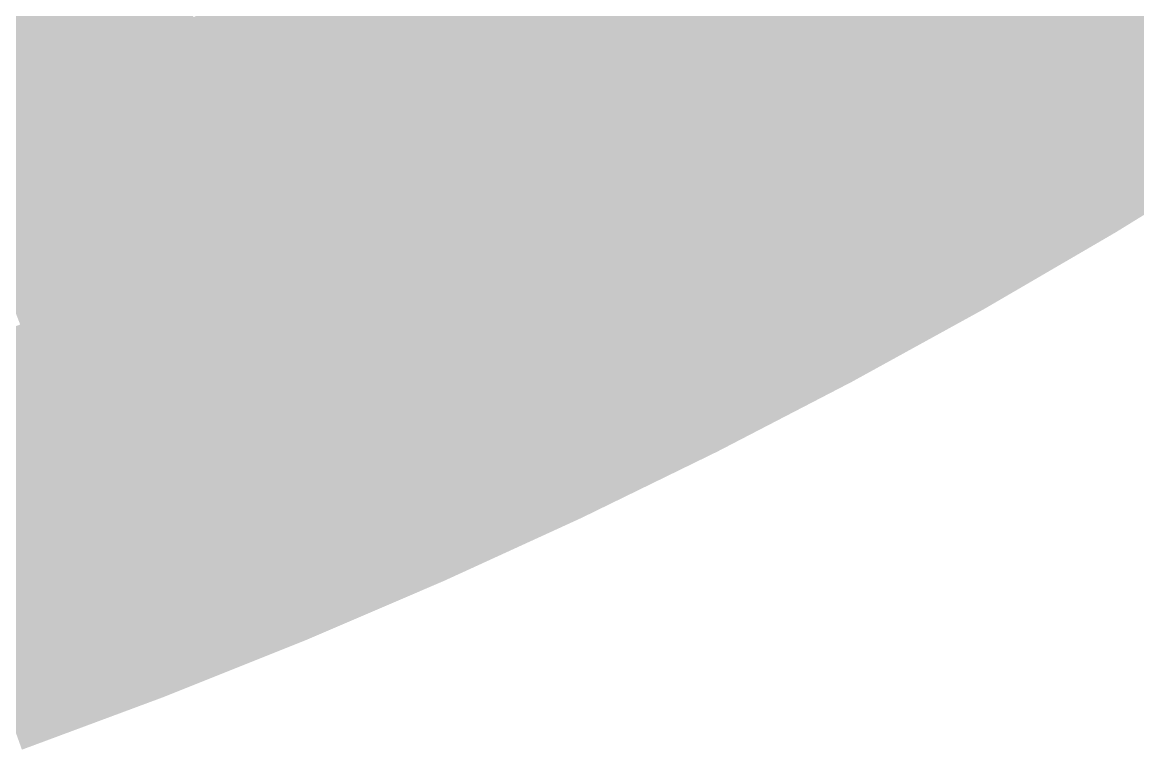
# Model space of a CAD drawing. Header units: inches. Extents: x -266 to 784, y -170 to 213.
# Drawn here: x 57.28 to 88.02, y -160.06 to -140.02 of the extents above; entities that cross this region are included whole.
import ezdxf

# ---------------------------------------------------------------- set-up
doc = ezdxf.new("R2010")
doc.units = ezdxf.units.IN
doc.header["$MEASUREMENT"] = 0

msp = doc.modelspace()

# ---------------------------------------------------------------- linework, layer by layer
at = {"color": 250, "true_color": 0x2a1429}
msp.add_solid([(82.256439, -137.236578), (82.770542, -138.094306), (78.863711, -139.213919), (79.356609, -140.084006)], dxfattribs=at)
at = {"color": 209, "true_color": 0x412143}
msp.add_solid([(69.240145, -137.556542), (69.689756, -138.449767), (65.843484, -139.214351), (66.271039, -140.11834)], dxfattribs=at)
at = {"color": 199, "true_color": 0x3a1d3b}
msp.add_solid([(73.537891, -137.579717), (74.009288, -138.461639), (70.139367, -139.342991), (70.588979, -140.236215)], dxfattribs=at)
at = {"color": 250, "true_color": 0x321932}
msp.add_solid([(77.877914, -137.473745), (78.370813, -138.343832), (74.480684, -139.34356), (74.952081, -140.225481)], dxfattribs=at)
at = {"color": 250, "true_color": 0x1d0e1c}
msp.add_solid([(87.204612, -137.711131), (87.73961, -138.555985), (83.798747, -139.809763), (84.31285, -140.667492)], dxfattribs=at)
at = {"color": 219, "true_color": 0x4c2850}
msp.add_solid([(61.191438, -138.045673), (61.59668, -138.959883), (57.785198, -139.505809), (58.167882, -140.429689)], dxfattribs=at)
at = {"color": 209, "true_color": 0x442348}
for points in [[(65.415929, -138.310362), (65.843484, -139.214351), (62.001921, -139.874093), (62.407162, -140.788302)], [(62.001921, -139.874093), (62.407162, -140.788302), (58.550565, -141.353568), (58.933249, -142.277448)]]:
    msp.add_solid(points, dxfattribs=at)
at = {"color": 250, "true_color": 0x251225}
for points in [[(82.770542, -138.094306), (83.284645, -138.952035), (79.356609, -140.084006), (79.849507, -140.954093)], [(79.356609, -140.084006), (79.849507, -140.954093), (75.894875, -141.989324), (76.366271, -142.871245)], [(75.894875, -141.989324), (76.366271, -142.871245), (72.387424, -143.809113), (72.837035, -144.702337)]]:
    msp.add_solid(points, dxfattribs=at)
at = {"color": 219, "true_color": 0x4f2a54}
msp.add_solid([(57.402515, -138.58193), (57.785198, -139.505809), (53.984255, -139.94892), (54.34415, -140.881913)], dxfattribs=at)
at = {"color": 199, "true_color": 0x3d1f3f}
msp.add_solid([(69.689756, -138.449767), (70.139367, -139.342991), (66.271039, -140.11834), (66.698595, -141.02233)], dxfattribs=at)
at = {"color": 250, "true_color": 0x351b36}
for points in [[(74.009288, -138.461639), (74.480684, -139.34356), (70.588979, -140.236215), (71.03859, -141.12944)], [(70.588979, -140.236215), (71.03859, -141.12944), (67.12615, -141.926319), (67.553705, -142.830308)]]:
    msp.add_solid(points, dxfattribs=at)
at = {"color": 250, "true_color": 0x2e162e}
msp.add_solid([(78.370813, -138.343832), (78.863711, -139.213919), (74.952081, -140.225481), (75.423478, -141.107402)], dxfattribs=at)
at = {"color": 248, "true_color": 0x190c18}
for points in [[(87.73961, -138.555985), (88.274607, -139.400838), (84.31285, -140.667492), (84.826953, -141.525221)], [(84.31285, -140.667492), (84.826953, -141.525221), (80.835304, -142.694267), (81.328202, -143.564354)]]:
    msp.add_solid(points, dxfattribs=at)
at = {"color": 219, "true_color": 0x48254c}
msp.add_solid([(61.59668, -138.959883), (62.001921, -139.874093), (58.167882, -140.429689), (58.550565, -141.353568)], dxfattribs=at)
at = {"color": 209, "true_color": 0x402143}
for points in [[(65.843484, -139.214351), (66.271039, -140.11834), (62.407162, -140.788302), (62.812404, -141.702512)], [(62.407162, -140.788302), (62.812404, -141.702512), (58.933249, -142.277448), (59.315932, -143.201328)]]:
    msp.add_solid(points, dxfattribs=at)
at = {"color": 250, "true_color": 0x29142a}
for points in [[(78.863711, -139.213919), (79.356609, -140.084006), (75.423478, -141.107402), (75.894875, -141.989324)], [(75.423478, -141.107402), (75.894875, -141.989324), (71.937813, -142.915888), (72.387424, -143.809113)]]:
    msp.add_solid(points, dxfattribs=at)
at = {"color": 250, "true_color": 0x211021}
for points in [[(83.284645, -138.952035), (83.798747, -139.809763), (79.849507, -140.954093), (80.342405, -141.82418)], [(79.849507, -140.954093), (80.342405, -141.82418), (76.366271, -142.871245), (76.837668, -143.753166)]]:
    msp.add_solid(points, dxfattribs=at)
at = {"color": 219, "true_color": 0x4b2850}
msp.add_solid([(57.785198, -139.505809), (58.167882, -140.429689), (54.34415, -140.881913), (54.704046, -141.814905)], dxfattribs=at)
at = {"color": 199, "true_color": 0x391d3b}
msp.add_solid([(70.139367, -139.342991), (70.588979, -140.236215), (66.698595, -141.02233), (67.12615, -141.926319)], dxfattribs=at)
at = {"color": 250, "true_color": 0x311932}
for points in [[(74.480684, -139.34356), (74.952081, -140.225481), (71.03859, -141.12944), (71.488201, -142.022664)], [(71.03859, -141.12944), (71.488201, -142.022664), (67.553705, -142.830308), (67.98126, -143.734298)]]:
    msp.add_solid(points, dxfattribs=at)
at = {"color": 188, "true_color": 0x140a14}
for points in [[(88.274607, -139.400838), (88.809605, -140.245692), (84.826953, -141.525221), (85.341056, -142.382949)], [(84.826953, -141.525221), (85.341056, -142.382949), (81.328202, -143.564354), (81.8211, -144.434441)], [(81.328202, -143.564354), (81.8211, -144.434441), (77.780462, -145.517009), (78.251858, -146.39893)], [(77.780462, -145.517009), (78.251858, -146.39893), (74.185869, -147.38201), (74.635481, -148.275234)], [(74.185869, -147.38201), (74.635481, -148.275234), (70.54659, -149.158233), (70.974145, -150.062223)]]:
    msp.add_solid(points, dxfattribs=at)
at = {"color": 250, "true_color": 0x1d0e1d}
for points in [[(83.798747, -139.809763), (84.31285, -140.667492), (80.342405, -141.82418), (80.835304, -142.694267)], [(80.342405, -141.82418), (80.835304, -142.694267), (76.837668, -143.753166), (77.309065, -144.635087)]]:
    msp.add_solid(points, dxfattribs=at)
at = {"color": 199, "true_color": 0x3c1f3f}
for points in [[(66.271039, -140.11834), (66.698595, -141.02233), (62.812404, -141.702512), (63.217645, -142.616722)], [(62.812404, -141.702512), (63.217645, -142.616722), (59.315932, -143.201328), (59.698615, -144.125207)]]:
    msp.add_solid(points, dxfattribs=at)
at = {"color": 209, "true_color": 0x47254c}
msp.add_solid([(58.167882, -140.429689), (58.550565, -141.353568), (54.704046, -141.814905), (55.063941, -142.747898)], dxfattribs=at)
at = {"color": 250, "true_color": 0x2d162e}
msp.add_solid([(74.952081, -140.225481), (75.423478, -141.107402), (71.488201, -142.022664), (71.937813, -142.915888)], dxfattribs=at)
at = {"color": 188, "true_color": 0x100810}
for points in [[(88.809605, -140.245692), (89.344602, -141.090545), (85.341056, -142.382949), (85.855158, -143.240678)], [(85.341056, -142.382949), (85.855158, -143.240678), (81.8211, -144.434441), (82.313998, -145.304528)], [(81.8211, -144.434441), (82.313998, -145.304528), (78.251858, -146.39893), (78.723255, -147.280851)], [(78.251858, -146.39893), (78.723255, -147.280851), (74.635481, -148.275234), (75.085092, -149.168458)], [(74.635481, -148.275234), (75.085092, -149.168458), (70.974145, -150.062223), (71.401701, -150.966212)]]:
    msp.add_solid(points, dxfattribs=at)
at = {"color": 199, "true_color": 0x381d3b}
msp.add_solid([(66.698595, -141.02233), (67.12615, -141.926319), (63.217645, -142.616722), (63.622886, -143.530932)], dxfattribs=at)
at = {"color": 209, "true_color": 0x432348}
msp.add_solid([(58.550565, -141.353568), (58.933249, -142.277448), (55.063941, -142.747898), (55.423836, -143.680891)], dxfattribs=at)
at = {"color": 188, "true_color": 0x0c050c}
for points in [[(89.344602, -141.090545), (89.8796, -141.935399), (85.855158, -143.240678), (86.369261, -144.098406)], [(85.855158, -143.240678), (86.369261, -144.098406), (82.313998, -145.304528), (82.806896, -146.174615)], [(82.313998, -145.304528), (82.806896, -146.174615), (78.723255, -147.280851), (79.194652, -148.162772)], [(78.723255, -147.280851), (79.194652, -148.162772), (75.085092, -149.168458), (75.534703, -150.061683)]]:
    msp.add_solid(points, dxfattribs=at)
at = {"color": 250, "true_color": 0x341b36}
msp.add_solid([(67.12615, -141.926319), (67.553705, -142.830308), (63.622886, -143.530932), (64.028128, -144.445141)], dxfattribs=at)
at = {"color": 18, "true_color": 0x080307}
for points in [[(89.8796, -141.935399), (90.414598, -142.780253), (86.369261, -144.098406), (86.883364, -144.956135)], [(86.369261, -144.098406), (86.883364, -144.956135), (82.806896, -146.174615), (83.299794, -147.044702)]]:
    msp.add_solid(points, dxfattribs=at)
at = {"color": 209, "true_color": 0x3f2143}
msp.add_solid([(58.933249, -142.277448), (59.315932, -143.201328), (55.423836, -143.680891), (55.783731, -144.613884)], dxfattribs=at)
at = {"color": 250, "true_color": 0x2c162e}
for points in [[(71.488201, -142.022664), (71.937813, -142.915888), (67.98126, -143.734298), (68.408815, -144.638287)], [(67.98126, -143.734298), (68.408815, -144.638287), (64.433369, -145.359351), (64.83861, -146.273561)]]:
    msp.add_solid(points, dxfattribs=at)
at = {"color": 199, "true_color": 0x371d3b}
for points in [[(63.217645, -142.616722), (63.622886, -143.530932), (59.698615, -144.125207), (60.081299, -145.049087)], [(59.698615, -144.125207), (60.081299, -145.049087), (56.143626, -145.546877), (56.503521, -146.479869)]]:
    msp.add_solid(points, dxfattribs=at)
at = {"color": 250, "true_color": 0x301932}
msp.add_solid([(67.553705, -142.830308), (67.98126, -143.734298), (64.028128, -144.445141), (64.433369, -145.359351)], dxfattribs=at)
at = {"color": 250, "true_color": 0x28142a}
for points in [[(71.937813, -142.915888), (72.387424, -143.809113), (68.408815, -144.638287), (68.83637, -145.542276)], [(68.408815, -144.638287), (68.83637, -145.542276), (64.83861, -146.273561), (65.243852, -147.187771)]]:
    msp.add_solid(points, dxfattribs=at)
at = {"color": 250, "true_color": 0x201021}
for points in [[(76.366271, -142.871245), (76.837668, -143.753166), (72.837035, -144.702337), (73.286647, -145.595561)], [(72.837035, -144.702337), (73.286647, -145.595561), (69.263925, -146.446265), (69.69148, -147.350255)], [(69.263925, -146.446265), (69.69148, -147.350255), (65.649093, -148.10198), (66.054334, -149.01619)]]:
    msp.add_solid(points, dxfattribs=at)
at = {"color": 188, "true_color": 0x180c19}
for points in [[(80.835304, -142.694267), (81.328202, -143.564354), (77.309065, -144.635087), (77.780462, -145.517009)], [(77.309065, -144.635087), (77.780462, -145.517009), (73.736258, -146.488785), (74.185869, -147.38201)], [(73.736258, -146.488785), (74.185869, -147.38201), (70.119035, -148.254244), (70.54659, -149.158233)]]:
    msp.add_solid(points, dxfattribs=at)
at = {"color": 18, "true_color": 0x030103}
for points in [[(90.414598, -142.780253), (90.949595, -143.625106), (86.883364, -144.956135), (87.397466, -145.813864)], [(86.883364, -144.956135), (87.397466, -145.813864), (83.299794, -147.044702), (83.792693, -147.914789)], [(83.299794, -147.044702), (83.792693, -147.914789), (79.666049, -149.044694), (80.137445, -149.926615)], [(79.666049, -149.044694), (80.137445, -149.926615), (75.984315, -150.954907), (76.433926, -151.848131)], [(75.984315, -150.954907), (76.433926, -151.848131), (72.256811, -152.774191), (72.684366, -153.67818)], [(72.256811, -152.774191), (72.684366, -153.67818), (68.485782, -154.501449), (68.891023, -155.415658)], [(68.485782, -154.501449), (68.891023, -155.415658), (64.6735, -156.135641), (65.056183, -157.059521)], [(64.6735, -156.135641), (65.056183, -157.059521), (60.822261, -157.675783), (61.182156, -158.608776)], [(60.822261, -157.675783), (61.182156, -158.608776), (56.934385, -159.120947), (57.271275, -160.062491)]]:
    msp.add_solid(points, dxfattribs=at)
at = {"color": 199, "true_color": 0x3b1f3f}
msp.add_solid([(59.315932, -143.201328), (59.698615, -144.125207), (55.783731, -144.613884), (56.143626, -145.546877)], dxfattribs=at)
at = {"color": 250, "true_color": 0x331b36}
for points in [[(63.622886, -143.530932), (64.028128, -144.445141), (60.081299, -145.049087), (60.463982, -145.972966)], [(60.081299, -145.049087), (60.463982, -145.972966), (56.503521, -146.479869), (56.863416, -147.412862)]]:
    msp.add_solid(points, dxfattribs=at)
at = {"color": 250, "true_color": 0x241225}
for points in [[(72.387424, -143.809113), (72.837035, -144.702337), (68.83637, -145.542276), (69.263925, -146.446265)], [(68.83637, -145.542276), (69.263925, -146.446265), (65.243852, -147.187771), (65.649093, -148.10198)]]:
    msp.add_solid(points, dxfattribs=at)
at = {"color": 250, "true_color": 0x1c0e1d}
for points in [[(76.837668, -143.753166), (77.309065, -144.635087), (73.286647, -145.595561), (73.736258, -146.488785)], [(73.286647, -145.595561), (73.736258, -146.488785), (69.69148, -147.350255), (70.119035, -148.254244)], [(69.69148, -147.350255), (70.119035, -148.254244), (66.054334, -149.01619), (66.459575, -149.9304)]]:
    msp.add_solid(points, dxfattribs=at)
at = {"color": 250, "true_color": 0x2f1932}
for points in [[(64.028128, -144.445141), (64.433369, -145.359351), (60.463982, -145.972966), (60.846666, -146.896846)], [(60.463982, -145.972966), (60.846666, -146.896846), (56.863416, -147.412862), (57.223311, -148.345855)]]:
    msp.add_solid(points, dxfattribs=at)
at = {"color": 250, "true_color": 0x2b162e}
for points in [[(64.433369, -145.359351), (64.83861, -146.273561), (60.846666, -146.896846), (61.229349, -147.820725)], [(60.846666, -146.896846), (61.229349, -147.820725), (57.223311, -148.345855), (57.583206, -149.278848)]]:
    msp.add_solid(points, dxfattribs=at)
at = {"color": 250, "true_color": 0x27142a}
for points in [[(64.83861, -146.273561), (65.243852, -147.187771), (61.229349, -147.820725), (61.612033, -148.744605)], [(61.229349, -147.820725), (61.612033, -148.744605), (57.583206, -149.278848), (57.943101, -150.211841)]]:
    msp.add_solid(points, dxfattribs=at)
at = {"color": 178, "true_color": 0x070308}
for points in [[(82.806896, -146.174615), (83.299794, -147.044702), (79.194652, -148.162772), (79.666049, -149.044694)], [(79.194652, -148.162772), (79.666049, -149.044694), (75.534703, -150.061683), (75.984315, -150.954907)], [(75.534703, -150.061683), (75.984315, -150.954907), (71.829256, -151.870201), (72.256811, -152.774191)], [(71.829256, -151.870201), (72.256811, -152.774191), (68.080541, -153.587239), (68.485782, -154.501449)], [(68.080541, -153.587239), (68.485782, -154.501449), (64.290817, -155.211761), (64.6735, -156.135641)], [(64.290817, -155.211761), (64.6735, -156.135641), (60.462366, -156.74279), (60.822261, -157.675783)], [(60.462366, -156.74279), (60.822261, -157.675783), (56.597495, -158.179403), (56.934385, -159.120947)]]:
    msp.add_solid(points, dxfattribs=at)
at = {"color": 250, "true_color": 0x231225}
for points in [[(65.243852, -147.187771), (65.649093, -148.10198), (61.612033, -148.744605), (61.994716, -149.668484)], [(61.612033, -148.744605), (61.994716, -149.668484), (57.943101, -150.211841), (58.302996, -151.144833)]]:
    msp.add_solid(points, dxfattribs=at)
at = {"color": 250, "true_color": 0x1f1021}
for points in [[(65.649093, -148.10198), (66.054334, -149.01619), (61.994716, -149.668484), (62.377399, -150.592364)], [(61.994716, -149.668484), (62.377399, -150.592364), (58.302996, -151.144833), (58.662891, -152.077826)]]:
    msp.add_solid(points, dxfattribs=at)
at = {"color": 250, "true_color": 0x2a162e}
msp.add_solid([(57.223311, -148.345855), (57.583206, -149.278848), (53.565487, -149.705506), (53.902377, -150.64705)], dxfattribs=at)
at = {"color": 188, "true_color": 0x170c19}
for points in [[(70.119035, -148.254244), (70.54659, -149.158233), (66.459575, -149.9304), (66.864817, -150.84461)], [(66.459575, -149.9304), (66.864817, -150.84461), (62.760083, -151.516243), (63.142766, -152.440123)], [(62.760083, -151.516243), (63.142766, -152.440123), (59.022786, -153.010819), (59.382681, -153.943812)], [(59.022786, -153.010819), (59.382681, -153.943812), (55.249936, -154.413227), (55.586826, -155.354771)]]:
    msp.add_solid(points, dxfattribs=at)
at = {"color": 250, "true_color": 0x1b0e1d}
for points in [[(66.054334, -149.01619), (66.459575, -149.9304), (62.377399, -150.592364), (62.760083, -151.516243)], [(62.377399, -150.592364), (62.760083, -151.516243), (58.662891, -152.077826), (59.022786, -153.010819)], [(58.662891, -152.077826), (59.022786, -153.010819), (54.913046, -153.471683), (55.249936, -154.413227)]]:
    msp.add_solid(points, dxfattribs=at)
at = {"color": 250, "true_color": 0x26142a}
msp.add_solid([(57.583206, -149.278848), (57.943101, -150.211841), (53.902377, -150.64705), (54.239266, -151.588595)], dxfattribs=at)
at = {"color": 188, "true_color": 0x130a14}
for points in [[(70.54659, -149.158233), (70.974145, -150.062223), (66.864817, -150.84461), (67.270058, -151.758819)], [(66.864817, -150.84461), (67.270058, -151.758819), (63.142766, -152.440123), (63.52545, -153.364002)], [(63.142766, -152.440123), (63.52545, -153.364002), (59.382681, -153.943812), (59.742576, -154.876805)], [(59.382681, -153.943812), (59.742576, -154.876805), (55.586826, -155.354771), (55.923716, -156.296315)]]:
    msp.add_solid(points, dxfattribs=at)
at = {"color": 188, "true_color": 0x0b050c}
for points in [[(75.085092, -149.168458), (75.534703, -150.061683), (71.401701, -150.966212), (71.829256, -151.870201)], [(71.401701, -150.966212), (71.829256, -151.870201), (67.675299, -152.673029), (68.080541, -153.587239)], [(67.675299, -152.673029), (68.080541, -153.587239), (63.908133, -154.287882), (64.290817, -155.211761)], [(63.908133, -154.287882), (64.290817, -155.211761), (60.102471, -155.809797), (60.462366, -156.74279)], [(60.102471, -155.809797), (60.462366, -156.74279), (56.260605, -157.237859), (56.597495, -158.179403)]]:
    msp.add_solid(points, dxfattribs=at)
at = {"color": 250, "true_color": 0x221225}
msp.add_solid([(57.943101, -150.211841), (58.302996, -151.144833), (54.239266, -151.588595), (54.576156, -152.530139)], dxfattribs=at)
at = {"color": 188, "true_color": 0x0f0810}
for points in [[(70.974145, -150.062223), (71.401701, -150.966212), (67.270058, -151.758819), (67.675299, -152.673029)], [(67.270058, -151.758819), (67.675299, -152.673029), (63.52545, -153.364002), (63.908133, -154.287882)], [(63.52545, -153.364002), (63.908133, -154.287882), (59.742576, -154.876805), (60.102471, -155.809797)], [(59.742576, -154.876805), (60.102471, -155.809797), (55.923716, -156.296315), (56.260605, -157.237859)]]:
    msp.add_solid(points, dxfattribs=at)
at = {"color": 250, "true_color": 0x1e1021}
msp.add_solid([(58.302996, -151.144833), (58.662891, -152.077826), (54.576156, -152.530139), (54.913046, -153.471683)], dxfattribs=at)

doc.saveas('drawing.dxf')
